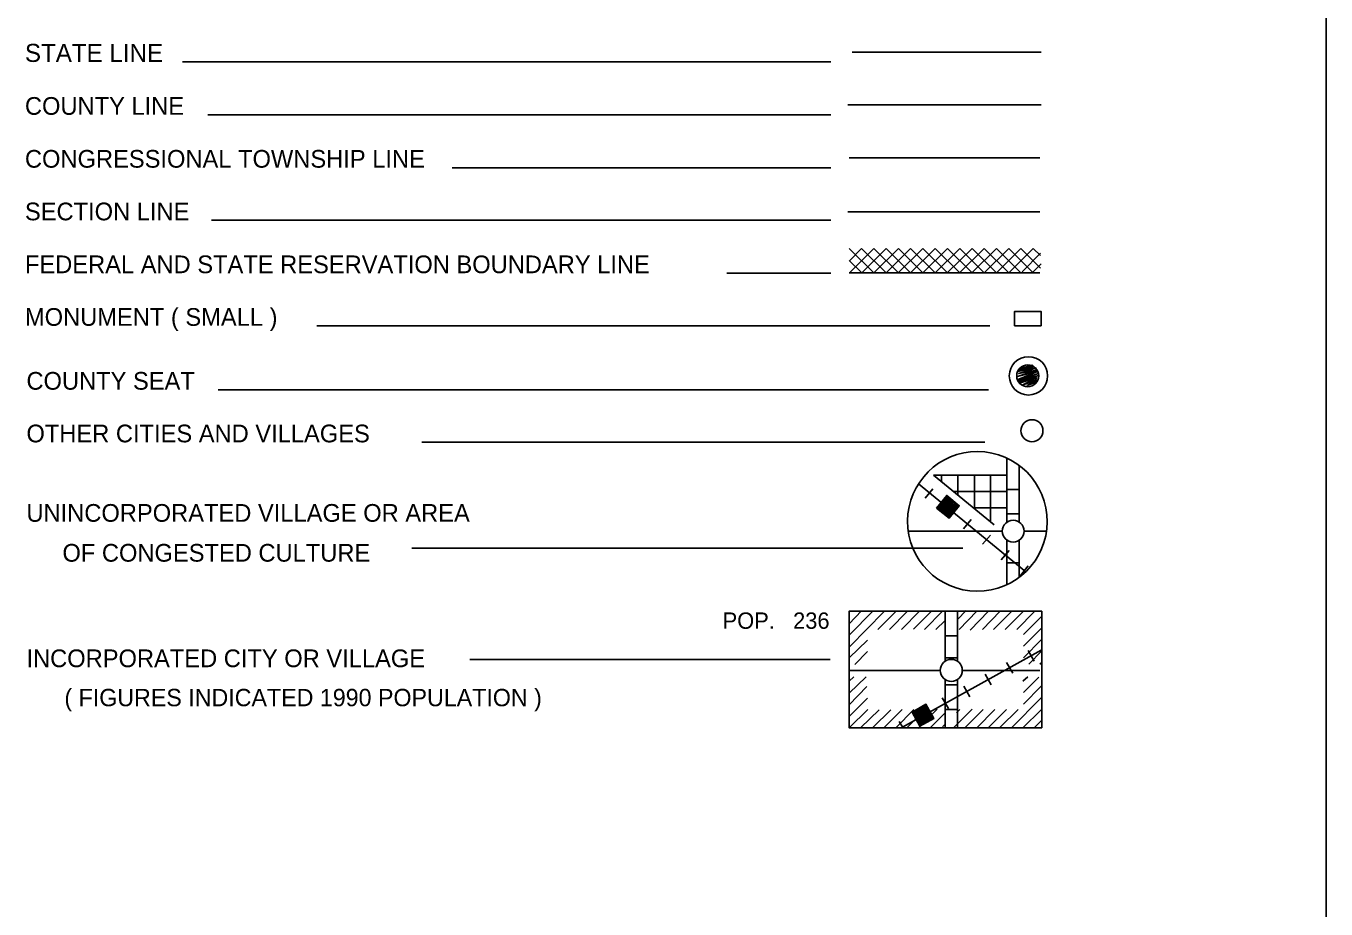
# Model space of a CAD drawing. Extents: x 974113 to 1477576, y 15940505 to 16403707.
# Drawn here: x 1440637 to 1472453, y 16126938 to 16148546 of the extents above; entities that cross this region are included whole.
import ezdxf

# ---------------------------------------------------------------- set-up
doc = ezdxf.new("R2010")
doc.units = 0
doc.layers.add('L12', color=7, linetype='Continuous')
doc.layers.add('L23', color=7, linetype='Continuous')

msp = doc.modelspace()

# ---------------------------------------------------------------- linework, layer by layer
at = {"layer": 'L12'}
for p, q in [((1462227, 16136182), (1464529, 16136182)), ((1465073, 16136182), (1465611, 16136182)), ((1460770, 16132771), (1463014, 16132771)), ((1463552, 16132771), (1465453, 16132771))]:
    msp.add_line(p, q, dxfattribs=at)
at = {"layer": 'L23'}
for p, q in [((1472453, 16202566), (1472453, 16033604)), ((1460854, 16147904), (1465485, 16147904)), ((1444470, 16147667), (1460331, 16147667)), ((1460754, 16146616), (1465485, 16146616)), ((1445088, 16146373), (1460331, 16146373)), ((1460785, 16145322), (1465453, 16145322)), ((1451070, 16145079), (1460331, 16145079)), ((1460754, 16143997), (1465453, 16143997)), ((1445173, 16143791), (1460331, 16143791)), ((1460785, 16143105), (1461387, 16142508)), ((1460796, 16142513), (1461387, 16143105)), ((1460796, 16142809), (1461086, 16143105)), ((1461086, 16143105), (1461688, 16142508)), ((1461097, 16142513), (1461688, 16143105)), ((1461387, 16143105), (1461989, 16142508)), ((1461398, 16142513), (1461989, 16143105)), ((1461688, 16143105), (1462285, 16142508)), ((1461694, 16142513), (1462285, 16143105)), ((1461989, 16143105), (1462586, 16142508)), ((1461994, 16142513), (1462586, 16143105)), ((1462285, 16143105), (1462887, 16142508)), ((1462295, 16142513), (1462887, 16143105)), ((1462586, 16143105), (1463188, 16142508)), ((1462596, 16142513), (1463188, 16143105)), ((1462887, 16143105), (1463489, 16142508)), ((1462897, 16142513), (1463489, 16143105)), ((1463188, 16143105), (1463790, 16142508)), ((1463193, 16142513), (1463790, 16143105)), ((1463489, 16143105), (1464085, 16142508)), ((1463494, 16142513), (1464085, 16143105)), ((1463790, 16143105), (1464386, 16142508)), ((1463795, 16142513), (1464386, 16143105)), ((1464085, 16143105), (1464687, 16142508)), ((1464096, 16142513), (1464687, 16143105)), ((1464386, 16143105), (1464988, 16142508)), ((1464397, 16142513), (1464988, 16143105)), ((1464687, 16143105), (1465289, 16142508)), ((1464698, 16142513), (1465289, 16143105)), ((1464988, 16143105), (1465469, 16142624)), ((1465015, 16142529), (1465469, 16142983)), ((1465289, 16143105), (1465463, 16142930)), ((1460785, 16142809), (1461081, 16142513)), ((1465268, 16142513), (1465485, 16142724)), ((1460331, 16142497), (1457786, 16142497)), ((1460785, 16142508), (1465453, 16142508)), ((1447754, 16141209), (1464228, 16141209)), ((1445336, 16139646), (1464196, 16139646)), ((1450321, 16138358), (1464101, 16138358)), ((1464645, 16136414), (1464645, 16137972)), ((1462845, 16137555), (1464645, 16137555)), ((1463045, 16137407), (1463045, 16137555)), ((1463446, 16137064), (1463446, 16137555)), ((1463848, 16136763), (1463848, 16137555)), ((1464244, 16136414), (1464244, 16137555)), ((1464946, 16136414), (1464946, 16137787)), ((1462644, 16136990), (1462829, 16137222)), ((1464645, 16137206), (1464946, 16137206)), ((1463014, 16136858), (1463362, 16136900)), ((1463035, 16136890), (1463336, 16136916)), ((1463056, 16136916), (1463314, 16136937)), ((1463087, 16136948), (1463278, 16136964)), ((1463103, 16136974), (1463251, 16136979)), ((1463130, 16136995), (1463230, 16137006)), ((1463146, 16137022), (1463204, 16137022)), ((1463330, 16137154), (1464645, 16137154)), ((1462918, 16136747), (1463478, 16136805)), ((1462945, 16136774), (1463446, 16136821)), ((1462955, 16136731), (1463452, 16136779)), ((1462971, 16136800), (1463420, 16136847)), ((1462977, 16136705), (1463436, 16136758)), ((1462998, 16136832), (1463394, 16136874)), ((1463014, 16136684), (1463404, 16136721)), ((1463035, 16136663), (1463388, 16136700)), ((1463061, 16136642), (1463362, 16136673)), ((1463087, 16136615), (1463346, 16136647)), ((1463119, 16136620), (1463304, 16136858)), ((1463119, 16136589), (1463320, 16136615)), ((1463146, 16136573), (1463293, 16136589)), ((1463172, 16136546), (1463278, 16136557)), ((1463848, 16136758), (1464645, 16136758)), ((1464645, 16136605), (1464946, 16136605)), ((1463193, 16136531), (1463251, 16136531)), ((1463578, 16136240), (1463769, 16136473)), ((1464043, 16135865), (1464238, 16136087)), ((1464645, 16134873), (1464645, 16135966)), ((1464946, 16135057), (1464946, 16135966)), ((1450078, 16135770), (1463568, 16135770)), ((1464502, 16135480), (1464698, 16135712)), ((1464645, 16135406), (1464946, 16135406)), ((1464972, 16135100), (1465162, 16135332)), ((1460780, 16133917), (1461086, 16134234)), ((1460780, 16133637), (1461371, 16134234)), ((1460796, 16133362), (1461635, 16134213)), ((1461488, 16133774), (1461936, 16134223)), ((1461773, 16133780), (1462211, 16134223)), ((1462063, 16133774), (1462512, 16134234)), ((1462354, 16133790), (1462781, 16134213)), ((1462628, 16133780), (1463072, 16134234)), ((1463130, 16134223), (1463431, 16134223)), ((1463130, 16133003), (1463130, 16134223)), ((1463431, 16133014), (1463431, 16134223)), ((1463436, 16134022), (1463647, 16134239)), ((1463473, 16133774), (1463911, 16134223)), ((1463747, 16133764), (1464196, 16134223)), ((1464043, 16133780), (1464481, 16134223)), ((1464312, 16133774), (1464761, 16134223)), ((1464603, 16133774), (1465046, 16134223)), ((1464888, 16133774), (1465326, 16134223)), ((1465046, 16133658), (1465495, 16134107)), ((1462903, 16133780), (1463130, 16133996)), ((1465046, 16133373), (1465495, 16133822)), ((1460785, 16133083), (1461229, 16133516)), ((1463130, 16133621), (1463431, 16133621)), ((1465052, 16133088), (1465495, 16133542)), ((1460923, 16132924), (1461229, 16133241)), ((1463130, 16133083), (1463431, 16133083)), ((1465310, 16133003), (1465162, 16133262)), ((1465178, 16132929), (1465495, 16133257)), ((1451503, 16133046), (1460321, 16133046)), ((1464788, 16132713), (1464634, 16132972)), ((1465453, 16132929), (1465495, 16132972)), ((1460785, 16132512), (1460896, 16132623)), ((1460785, 16132222), (1461197, 16132623)), ((1463130, 16131372), (1463130, 16132555)), ((1463130, 16132423), (1463431, 16132423)), ((1463431, 16131372), (1463431, 16132555)), ((1464260, 16132423), (1464112, 16132681)), ((1465036, 16132512), (1465152, 16132623)), ((1465046, 16132238), (1465421, 16132613)), ((1460785, 16131937), (1461218, 16132380)), ((1463214, 16131842), (1463061, 16132106)), ((1463737, 16132132), (1463589, 16132391)), ((1464756, 16131372), (1465479, 16132106)), ((1465046, 16131947), (1465485, 16132391)), ((1460780, 16131372), (1461239, 16131821)), ((1460796, 16131662), (1461229, 16132095)), ((1461060, 16131372), (1461514, 16131815)), ((1461361, 16131382), (1461804, 16131815)), ((1461635, 16131372), (1462079, 16131821)), ((1461921, 16131372), (1462369, 16131821)), ((1462206, 16131382), (1462639, 16131815)), ((1462354, 16131689), (1462385, 16131789)), ((1462369, 16131662), (1462412, 16131805)), ((1462385, 16131641), (1462443, 16131821)), ((1462412, 16131599), (1462480, 16131847)), ((1462427, 16131562), (1462512, 16131863)), ((1462443, 16131541), (1462538, 16131879)), ((1462454, 16131504), (1462570, 16131889)), ((1462470, 16131356), (1462940, 16131831)), ((1462480, 16131472), (1462602, 16131916)), ((1462496, 16131440), (1462628, 16131921)), ((1462512, 16131414), (1462660, 16131947)), ((1462538, 16131430), (1462681, 16131916)), ((1462686, 16131546), (1462538, 16131815)), ((1462570, 16131446), (1462697, 16131889)), ((1462602, 16131467), (1462713, 16131847)), ((1462639, 16131483), (1462728, 16131821)), ((1462660, 16131498), (1462744, 16131789)), ((1463130, 16131821), (1463431, 16131821)), ((1463330, 16131366), (1463790, 16131831)), ((1463410, 16131741), (1463494, 16131821)), ((1463621, 16131382), (1464064, 16131821)), ((1463906, 16131372), (1464344, 16131821)), ((1464180, 16131366), (1464634, 16131821)), ((1464481, 16131388), (1464920, 16131821)), ((1465036, 16131372), (1465479, 16131815)), ((1462095, 16131382), (1462010, 16131525)), ((1462338, 16131720), (1462354, 16131773)), ((1462697, 16131514), (1462760, 16131762)), ((1462728, 16131541), (1462786, 16131731)), ((1462755, 16131546), (1462802, 16131699)), ((1462771, 16131382), (1463114, 16131720)), ((1462786, 16131562), (1462818, 16131673)), ((1462813, 16131583), (1462829, 16131641)), ((1465310, 16131372), (1465485, 16131541)), ((1463045, 16131366), (1463119, 16131446))]:
    msp.add_line(p, q, dxfattribs=at)
for points in [[(1465479, 16141209), (1465479, 16141563), (1464830, 16141563), (1464830, 16141209)], [(1462918, 16136747), (1463172, 16137059), (1463478, 16136805), (1463230, 16136499)], [(1462512, 16131414), (1462322, 16131757), (1462660, 16131947), (1462855, 16131604)]]:
    msp.add_lwpolyline(points, close=True, dxfattribs=at)
for points in [[(1464993, 16140174), (1465263, 16140248), (1464972, 16140163), (1465289, 16140222), (1464951, 16140116), (1465289, 16140200), (1465294, 16140206), (1464914, 16140090), (1465353, 16140174), (1464935, 16140042), (1465368, 16140121), (1464904, 16139973), (1465390, 16140090), (1464893, 16139889), (1465390, 16140031), (1464946, 16139873), (1465395, 16139989), (1464946, 16139804), (1465353, 16139931), (1465036, 16139762), (1465337, 16139873), (1465136, 16139746), (1465337, 16139826), (1465368, 16139947), (1464951, 16139847)], [(1462845, 16137555), (1464328, 16136341)], [(1462480, 16137339), (1465104, 16135189)], [(1462306, 16134223), (1460780, 16134223), (1460780, 16131372), (1465495, 16131372), (1465495, 16134223), (1462306, 16134223)], [(1462090, 16131388), (1465485, 16133273)]]:
    msp.add_lwpolyline(points, dxfattribs=at)
for centre, radius in [((1465171, 16139985), 469), ((1465153, 16139985), 269), ((1465257, 16138642), 269), ((1464797, 16136185), 269), ((1463281, 16132777), 269)]:
    msp.add_circle(centre, radius, dxfattribs=at)
msp.add_ellipse((1463920, 16136423), major_axis=(-10, -1709), ratio=0.999925, dxfattribs=at)

# ---------------------------------------------------------------- texts
for s, height, p in [('STATE LINE', 441.6, (1440611, 16147667)), ('COUNTY LINE', 433.31, (1440611, 16146373)), ('CONGRESSIONAL TOWNSHIP LINE', 433.31, (1440611, 16145079)), ('SECTION LINE', 433.31, (1440611, 16143791)), ('FEDERAL AND STATE RESERVATION BOUNDARY LINE', 433.31, (1440611, 16142497)), ('MONUMENT ( SMALL )', 433.31, (1440611, 16141209)), ('COUNTY SEAT', 433.31, (1440648, 16139646)), ('OTHER CITIES AND VILLAGES', 433.31, (1440648, 16138358)), ('UNINCORPORATED VILLAGE OR AREA', 433.31, (1440648, 16136414)), ('OF CONGESTED CULTURE', 433.31, (1441529, 16135438)), ('POP.   236', 400, (1457686, 16133795)), ('INCORPORATED CITY OR VILLAGE', 433.31, (1440648, 16132856)), ('( FIGURES INDICATED 1990 POPULATION )', 425.01, (1441577, 16131900))]:
    msp.add_text(s, height=height, dxfattribs=at).set_placement(p)

doc.saveas('drawing.dxf')
